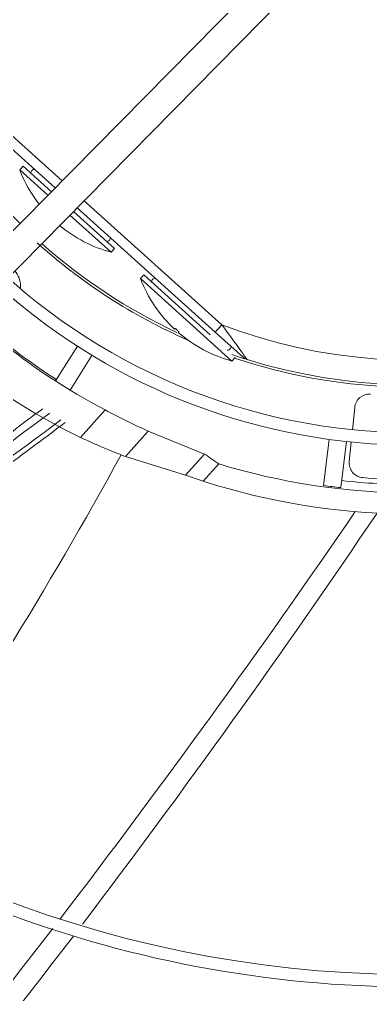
# Model space of a CAD drawing. Header units: millimetres. Extents: x 113490 to 142599, y -20467 to 115.
# Drawn here: x 125261.2 to 125332.5, y -10526.5 to -10328.6 of the extents above; entities that cross this region are included whole.
import ezdxf

# ---------------------------------------------------------------- set-up
doc = ezdxf.new("R2010")
doc.units = ezdxf.units.MM
doc.layers.add('DV3_0', color=7, linetype='Continuous')

msp = doc.modelspace()

# ---------------------------------------------------------------- linework, layer by layer
at = {"layer": 'DV3_0', "color": 7, "linetype": 'Continuous', "lineweight": 15}
for p, q in [((125327.2, -10303.23), (124993.6, -10641.53)), ((124994.45, -10649.21), (125332.11, -10306.79)), ((125242.97, -10339.78), (125268.49, -10362.76)), ((125261.96, -10358.36), (125261.29, -10359.1)), ((125261.96, -10358.36), (125267.72, -10363.55)), ((125267.02, -10364.26), (125261.29, -10359.1)), ((125272.96, -10366.78), (125301, -10392.03)), ((125279.87, -10375.83), (125271.48, -10368.28)), ((125272.18, -10367.57), (125280.54, -10375.09)), ((125279.87, -10375.83), (125280.54, -10375.09)), ((125286.48, -10380.44), (125285.81, -10381.18)), ((125286.48, -10380.44), (125299.96, -10392.57)), ((125304.39, -10397.91), (125285.81, -10381.18)), ((125292.84, -10391.32), (125292.73, -10391.44)), ((125293.58, -10391.99), (125293.47, -10392.11)), ((125301, -10392.03), (125306.73, -10397.19)), ((125268.58, -10401.96), (125272.99, -10394.91)), ((125271.55, -10403.81), (125275.96, -10396.76)), ((125304.39, -10397.91), (125305.06, -10397.17)), ((125328.86, -10411.87), (125329.32, -10407.35)), ((125287.38, -10412.15), (125298.83, -10416.79)), ((125323, -10423.19), (125324.15, -10413.83)), ((125326.47, -10423.62), (125327.62, -10414.25)), ((125328.22, -10418.3), (125328.61, -10414.36)), ((125282.75, -10417.29), (125294.94, -10421.11)), ((125294.94, -10421.11), (125298.83, -10416.79)), ((125298.56, -10422.33), (125301.72, -10418.81)), ((125294.94, -10421.11), (125298.56, -10422.33))]:
    msp.add_line(p, q, dxfattribs=at)
at = {"layer": 'DV3_0', "color": 7, "linetype": 'Continuous', "lineweight": 20}
for p, q in [((125244.31, -10338.3), (125269.9, -10361.34)), ((125274.36, -10365.36), (125302.34, -10390.54)), ((125302.34, -10390.54), (125301, -10392.03)), ((125273.62, -10413.41), (125278.62, -10407.85)), ((125282.75, -10417.29), (125287.38, -10412.15))]:
    msp.add_line(p, q, dxfattribs=at)
at = {"layer": 'DV3_0', "color": 7, "linetype": 'Continuous', "lineweight": 15}
for centre, radius, start, end in [((125341.24, -10288.99), 113.75, 211.0137, 225.4011), ((125287, -10349.23), 27.54, 201.0085, 217.7319), ((125264.23, -10359.69), 0.667, 79.7797, 190.9881), ((125287, -10349.23), 27.54, 230.2425, 254.9915), ((125341.24, -10288.99), 114.25, 251.4688, 315.4011), ((125341.24, -10288.99), 113.75, 252.7316, 315.4011), ((125341.24, -10288.99), 123.5, 226.1082, 316.2428), ((125341.24, -10288.99), 114.25, 228, 246.3522), ((125341.24, -10288.99), 113.75, 228.4247, 245.0255), ((125278.97, -10372.96), 0.667, 265.0119, 16.2203), ((125256.93, -10382.63), 4.5, 0, 41.7492), ((125256.93, -10382.63), 4.5, 352.604, 0), ((125311.52, -10371.31), 27.54, 201.0085, 226.9598), ((125288.76, -10381.77), 0.667, 79.7797, 190.9881), ((125341.24, -10288.99), 126, 228.4752, 270), ((125311.52, -10371.31), 27.54, 229.0402, 254.9915), ((125341.24, -10288.99), 134.34, 231.0499, 242.2199), ((125341.24, -10288.99), 134, 230.9991, 237.2517), ((125323.5, -10308.69), 116, 228, 244.5279), ((125303.5, -10395.04), 0.667, 265.0119, 16.2203), ((125341.24, -10288.99), 113.75, 251.0766, 252.7316), ((125338.83, -10292.85), 129.77, 237.2273, 238.7727), ((125332.3, -10407.65), 3, 85.6946, 174.25), ((125361.96, -10249.44), 178.99, 242.252, 245.3745), ((125323.5, -10308.69), 116, 244.5279, 249.4312), ((124516.84, -9998), 872.24, 325.21173, 331.29356), ((125341.24, -10288.99), 135.7, 253.0696, 269.7571), ((125331.2, -10418.6), 3, 174.25, 265.5723), ((125341.24, -10288.99), 134, 263.7483, 270.0009), ((125341.24, -10288.99), 133, 265.5723, 269.3637), ((125341.24, -10288.99), 140, 252.2495, 269.2323), ((123744.45, -9342.41), 1921.39, 322.53383, 325.57983), ((123808.55, -9398.09), 1840.9, 322.75622, 325.95172), ((125341.24, -10288.99), 233.5, 225.7814, 315.7154), ((125341.24, -10288.99), 236, 227.0266, 270), ((123744.45, -9342.41), 1921.39, 319.10975, 322.45989), ((123808.55, -9398.09), 1840.9, 319.15831, 322.66086)]:
    msp.add_arc(centre, radius, start, end, dxfattribs=at)
at = {"layer": 'DV3_0', "color": 7, "linetype": 'Continuous', "lineweight": 20}
for centre, radius, start, end in [((125341.24, -10288.99), 108.75, 249.0395, 315.4011), ((124705.44, -10829.63), 741, 35.66326, 36.33889), ((125349.28, -10524.15), 143.27, 125.5681, 139.8477), ((125389.67, -10579.87), 210.53, 125.5148, 134.442), ((124768.6, -9741.76), 835.11, 304.55332, 306.86693), ((124810.74, -9804.53), 760.56, 304.57503, 307.19348)]:
    msp.add_arc(centre, radius, start, end, dxfattribs=at)
at = {"layer": 'DV3_0', "color": 7, "linetype": 'Continuous', "lineweight": 15}
for centre, major_axis, ratio, start_param, end_param in [((136999.19, 2599.83), (-11711.88, -13007.35), 0.087169, 0.009677, 0.011971), ((125325.23, -10419.38), (-21.65, 2.66), 0.186545, 1.490488, 1.651105)]:
    msp.add_ellipse(centre, major_axis=major_axis, ratio=ratio, start_param=start_param, end_param=end_param, dxfattribs=at)
for points, knots in [([(125293.24, -10391.61), (125293.23, -10391.6), (125293.19, -10391.57), (125293.15, -10391.53), (125293.09, -10391.48), (125293.03, -10391.43), (125292.97, -10391.38), (125292.92, -10391.35), (125292.88, -10391.33), (125292.85, -10391.31), (125292.84, -10391.32), (125292.84, -10391.32)], [0, 0, 0, 0, 0.083334, 0.166303, 0.249826, 0.374984, 0.50015, 0.626605, 0.751629, 0.877407, 1, 1, 1, 1]), ([(125292.84, -10391.32), (125292.84, -10391.32), (125292.84, -10391.31), (125292.86, -10391.32), (125292.88, -10391.33), (125292.92, -10391.35), (125292.97, -10391.38), (125293.03, -10391.43), (125293.1, -10391.49), (125293.17, -10391.55), (125293.22, -10391.59), (125293.24, -10391.61)], [0, 0, 0, 0, 0.081654, 0.164063, 0.248595, 0.373578, 0.500083, 0.625199, 0.750404, 0.875284, 1, 1, 1, 1]), ([(125293.58, -10391.99), (125293.58, -10391.98), (125293.58, -10391.98), (125293.58, -10391.97), (125293.56, -10391.94), (125293.54, -10391.91), (125293.5, -10391.86), (125293.45, -10391.81), (125293.38, -10391.74), (125293.32, -10391.68), (125293.27, -10391.63), (125293.24, -10391.61)], [0, 0, 0, 0, 0.081654, 0.164063, 0.248595, 0.373578, 0.500083, 0.625199, 0.750404, 0.875284, 1, 1, 1, 1]), ([(125293.24, -10391.61), (125293.26, -10391.63), (125293.29, -10391.66), (125293.34, -10391.7), (125293.39, -10391.75), (125293.45, -10391.81), (125293.5, -10391.86), (125293.54, -10391.91), (125293.57, -10391.95), (125293.58, -10391.98), (125293.58, -10391.98), (125293.58, -10391.99)], [0, 0, 0, 0, 0.083334, 0.166303, 0.249826, 0.374984, 0.50015, 0.626605, 0.751629, 0.877407, 1, 1, 1, 1])]:
    msp.add_open_spline(points, degree=3, knots=knots, dxfattribs=at)
msp.add_open_spline([(125307.47, -10397.61), (125307.2, -10397.53), (125306.94, -10397.38), (125306.73, -10397.19)], degree=3, dxfattribs=at)

doc.saveas('drawing.dxf')
